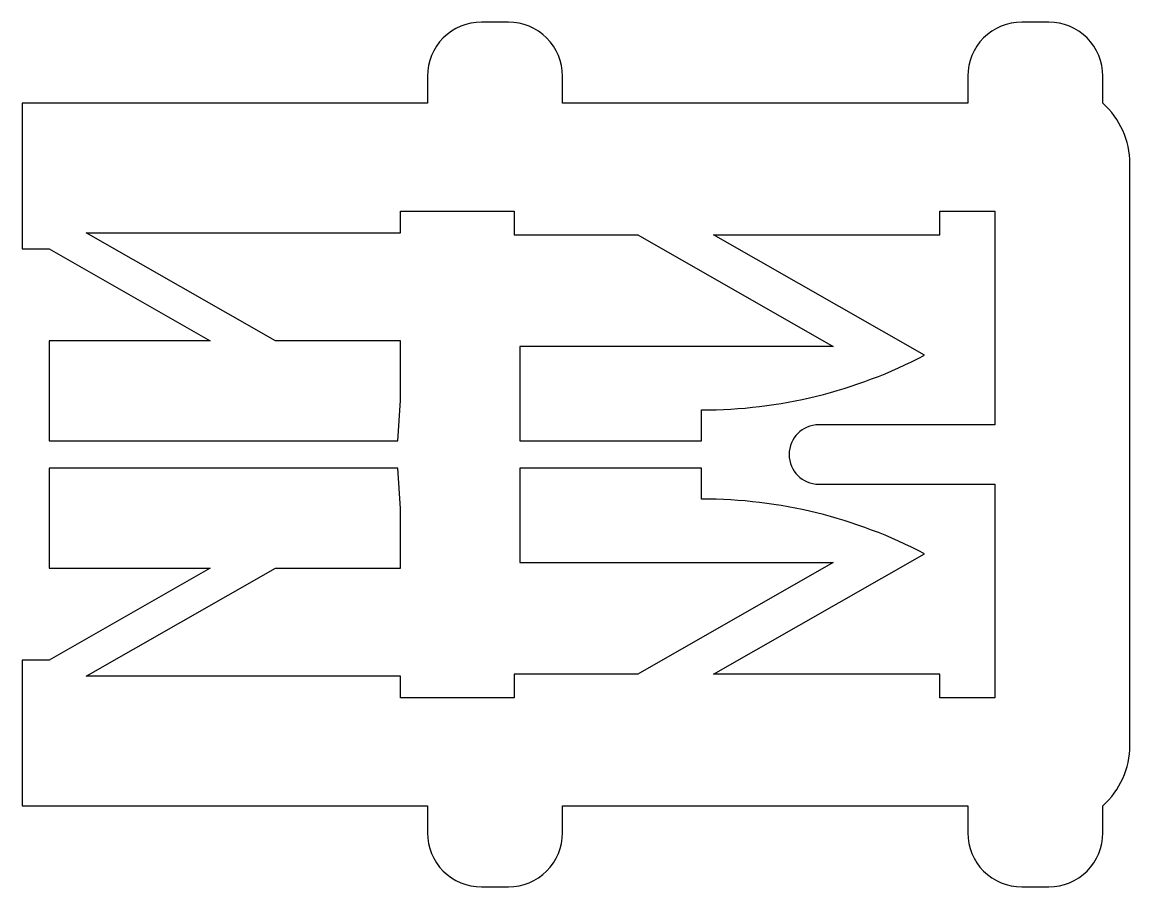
# Model space of a CAD drawing. Header units: millimetres. Extents: x 4 to 45, y -16 to 16.
import ezdxf

# ---------------------------------------------------------------- set-up
doc = ezdxf.new("R2010")
doc.units = ezdxf.units.MM
doc.layers.get('0').update_dxf_attribs({"linetype": 'CONTINUOUS'})

msp = doc.modelspace()

# ---------------------------------------------------------------- linework, layer by layer
for points in [[(19, -14, 0.414214), (21, -16), (22, -16, 0.414214), (24, -14), (24, -13), (39, -13), (39, -14, 0.414214), (41, -16), (42, -16, 0.414214), (44, -14), (44, -13, 0.213422), (45, -10.764), (45, 10.764, 0.213422), (44, 13), (44, 14, 0.414214), (42, 16), (41, 16, 0.414214), (39, 14), (39, 13), (24, 13), (24, 14, 0.414214), (22, 16), (21, 16, 0.414214), (19, 14), (19, 13), (4, 13), (4, 7.608), (5, 7.608), (10.961, 4.201), (5, 4.201), (5, 0.501), (17.909, 0.501), (18.001, 2), (18.001, 4.201), (13.373, 4.201), (6.373, 8.201), (18, 8.201), (18, 9), (22.216, 9), (22.216, 8.132), (26.788, 8.132), (34.02, 4), (22.427, 4), (22.427, 0.501), (29.15, 0.501), (29.15, 1.647, 0.120929), (37.4, 3.672), (29.594, 8.132), (37.961, 8.132), (37.961, 9), (40, 9), (40, 1.1), (33.488, 1.1, 1), (33.488, -1.1), (40, -1.1), (40, -9), (37.961, -9), (37.961, -8.132), (29.594, -8.132), (37.4, -3.672, 0.120929), (29.15, -1.647), (29.15, -0.501), (22.427, -0.501), (22.427, -4), (34.02, -4), (26.788, -8.132), (22.216, -8.132), (22.216, -9), (18, -9), (18, -8.201), (6.373, -8.201), (13.373, -4.201), (18.001, -4.201), (18.001, -2), (17.909, -0.501), (5, -0.501), (5, -4.201), (10.961, -4.201), (5, -7.608), (4, -7.608), (4, -13), (19, -13)], [(44, 13), (44, 14, 0.414214), (42, 16), (41, 16, 0.414214), (39, 14), (39, 13), (24, 13), (24, 14, 0.414214), (22, 16), (21, 16, 0.414214), (19, 14), (19, 13), (4, 13), (4, 7.608), (5, 7.608), (10.961, 4.201), (5, 4.201), (5, 0.501), (17.909, 0.501), (18.001, 2), (18.001, 4.201), (13.373, 4.201), (6.373, 8.201), (18, 8.201), (18, 9), (22.216, 9), (22.216, 8.132), (26.788, 8.132), (34.02, 4), (22.427, 4), (22.427, 0.501), (29.15, 0.501), (29.15, 1.647, 0.120929), (37.4, 3.672), (29.594, 8.132), (37.961, 8.132), (37.961, 9), (40, 9), (40, 1.1), (33.488, 1.1, 1), (33.488, -1.1), (40, -1.1), (40, -9), (37.961, -9), (37.961, -8.132), (29.594, -8.132), (37.4, -3.672, 0.120929), (29.15, -1.647), (29.15, -0.501), (22.427, -0.501), (22.427, -4), (34.02, -4), (26.788, -8.132), (22.216, -8.132), (22.216, -9), (18, -9), (18, -8.201), (6.373, -8.201), (13.373, -4.201), (18.001, -4.201), (18.001, -2), (17.909, -0.501), (5, -0.501), (5, -4.201), (10.961, -4.201), (5, -7.608), (4, -7.608), (4, -13), (19, -13), (19, -14, 0.414214), (21, -16), (22, -16, 0.414214), (24, -14), (24, -13), (39, -13), (39, -14, 0.414214), (41, -16), (42, -16, 0.414214), (44, -14), (44, -13, 0.213422), (45, -10.764), (45, 10.764, 0.213422)]]:
    msp.add_lwpolyline(points, format="xyb", close=True)

doc.saveas('drawing.dxf')
